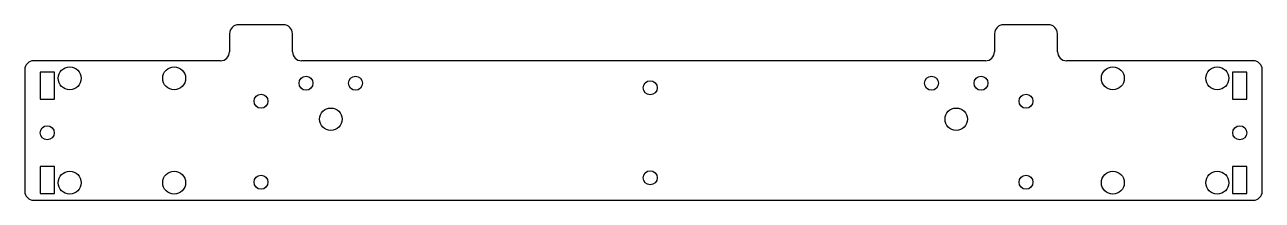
# Model space of a CAD drawing. Header units: millimetres. Extents: x 0 to 275, y 0 to 39.
import ezdxf

# ---------------------------------------------------------------- set-up
doc = ezdxf.new("R2010")
doc.units = ezdxf.units.MM

msp = doc.modelspace()

# ---------------------------------------------------------------- linework, layer by layer
at = {"color": 7, "linetype": 'Continuous', "lineweight": 25}
for p, q in [((57.5, 39), (47.5, 39)), ((227.5, 39), (217.5, 39)), ((45.5, 37), (45.5, 33)), ((59.5, 33), (59.5, 37)), ((215.5, 37), (215.5, 33)), ((229.5, 33), (229.5, 37)), ((43.5, 31), (2, 31)), ((213.5, 31), (61.5, 31)), ((273, 31), (231.5, 31)), ((0, 29), (0, 2)), ((6.6, 28.5), (3.4, 28.5)), ((3.4, 28.5), (3.4, 22.5)), ((6.6, 22.5), (6.6, 28.5)), ((271.6, 28.5), (268.4, 28.5)), ((268.4, 28.5), (268.4, 22.5)), ((271.6, 22.5), (271.6, 28.5)), ((275, 2), (275, 29)), ((3.4, 22.5), (6.6, 22.5)), ((268.4, 22.5), (271.6, 22.5)), ((6.6, 7.5), (3.4, 7.5)), ((3.4, 7.5), (3.4, 1.5)), ((6.6, 1.5), (6.6, 7.5)), ((271.6, 7.5), (268.4, 7.5)), ((268.4, 7.5), (268.4, 1.5)), ((271.6, 1.5), (271.6, 7.5)), ((2, 0), (273, 0)), ((3.4, 1.5), (6.6, 1.5)), ((268.4, 1.5), (271.6, 1.5))]:
    msp.add_line(p, q, dxfattribs=at)
for centre, radius in [((10, 27.1), 2.55), ((33.2, 27.1), 2.55), ((62.5, 26), 1.55), ((73.5, 26), 1.55), ((201.5, 26), 1.55), ((212.5, 26), 1.55), ((241.8, 27.1), 2.55), ((265, 27.1), 2.55), ((139, 25), 1.55), ((52.5, 22), 1.55), ((222.5, 22), 1.55), ((68, 18), 2.5), ((207, 18), 2.5), ((5, 15), 1.55), ((270, 15), 1.55), ((10, 3.9), 2.55), ((33.2, 3.9), 2.55), ((52.5, 4), 1.55), ((139, 5), 1.55), ((222.5, 4), 1.55), ((241.8, 3.9), 2.55), ((265, 3.9), 2.55)]:
    msp.add_circle(centre, radius, dxfattribs=at)
for centre, start, end in [((47.5, 37), 90, 180), ((57.5, 37), 0, 90), ((217.5, 37), 90, 180), ((227.5, 37), 0, 90), ((43.5, 33), 270, 0), ((61.5, 33), 180, 270), ((213.5, 33), 270, 0), ((231.5, 33), 180, 270), ((2, 29), 90, 180), ((273, 29), 0, 90), ((2, 2), 180, 270), ((273, 2), 270, 0)]:
    msp.add_arc(centre, 2, start, end, dxfattribs=at)

doc.saveas('drawing.dxf')
